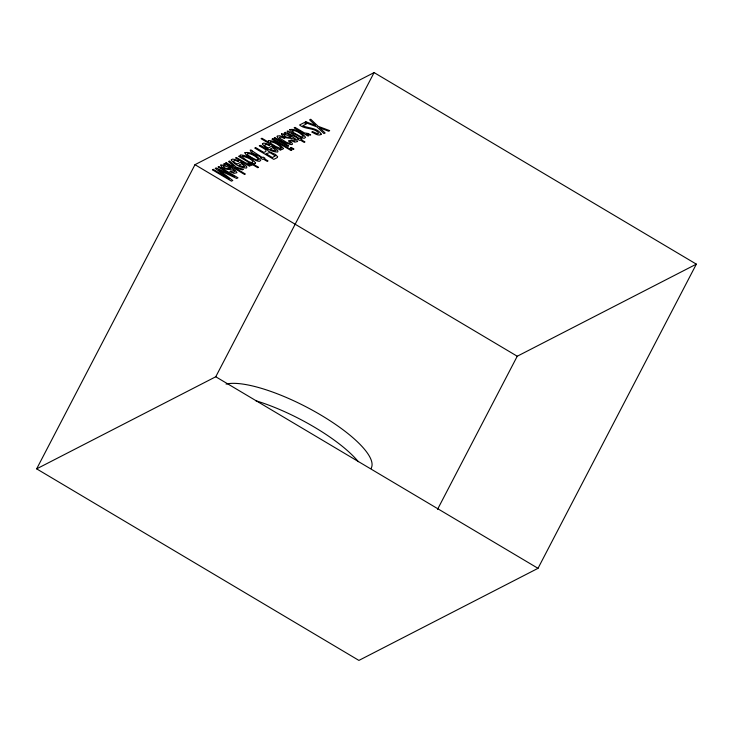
<?xml version="1.0" encoding="UTF-8"?>
<svg xmlns="http://www.w3.org/2000/svg" width="733" height="733" viewBox="0 0 733 733"><rect width="100%" height="100%" fill="white"/><g stroke="black" fill="none" stroke-linecap="round" stroke-linejoin="round"><path stroke-width="1.1" d="M36.65 468.854L194.987 164.678L374.096 72.585L696.35 264.146L538.013 568.322L358.904 660.415L36.65 468.854L215.759 376.762L374.096 72.585M437.546 509.343L517.241 356.238L696.35 264.146M257.75 159.986L258.465 159.208C251.996 151.758 238.674 151.456 255.46 159.464A3.766 1.063 27.5 0 0 257.75 159.996M194.987 164.678L517.241 356.238M215.759 376.762L538.013 568.322M255.799 400.731A85.871 24.244 27.5 0 1 358.327 461.68M226.085 384.101A85.871 24.244 27.5 0 1 318.855 413.87A85.871 24.244 27.5 0 1 370.98 468.57M292.036 130.648L294.08 132.985L300.319 136.402A3.766 1.063 27.5 0 0 302.61 136.924L303.315 136.146C300.457 133.516 296.05 129.796 292.036 130.648M283.506 148.542L282.452 149.376L279.401 148.671L281.243 149.77L280.427 150.183L261.058 138.674L261.892 138.244L268.993 142.459L268.15 141.414L268.397 140.516C274.023 140.608 279.997 144.254 283.506 148.542M277.211 136.191L277.175 136.631C277.954 141.222 300.594 149.578 289.297 140.516L288.49 140.938L290.286 142.376L290.286 143.32L286.96 142.605L280.052 138.4A3.39 0.962 27.5 0 1 279.392 137.254L281.325 137.144L284.175 138.372L284.99 137.96L282.352 136.659A5.644 1.594 27.5 0 0 279.392 135.733L277.211 136.191M275.132 155.817L272.511 157.595L265.997 153.719L269.881 152.528L275.132 155.817M231.362 159.666L231.307 160.087C234.688 164.549 240.864 168.104 246.526 168.031L246.856 167.097L245.812 165.64L240.708 162.149L237.071 164.027C231.555 161.608 233.561 158.85 237.978 161.517L238.793 161.095L234.926 159.482L232.581 159.134L231.362 159.666M262.496 143.659L262.441 144.08C265.822 148.542 271.998 152.088 277.66 152.024L277.99 151.09L276.946 149.633L271.842 146.142L268.205 148.011C262.68 145.592 264.695 142.834 269.103 145.51L269.927 145.088L266.061 143.476L263.715 143.127L262.496 143.659M255.57 162.946L254.617 163.789L251.648 163.184L258.566 167.298L257.75 167.71L238.628 156.349L239.398 155.946L241.175 157.009L240.213 155.891L240.406 154.938C246.022 155.094 252.079 158.621 255.57 162.946M244.987 152.647L245.152 153.637L247.488 155.9L256.486 160.71A6.789 1.915 27.5 0 0 259.629 161.251L260.71 160.344C257.365 155.982 250.558 151.429 244.987 152.647M289.847 129.585L290.002 130.575L292.339 132.829L301.345 137.648A6.789 1.915 27.5 0 0 304.488 138.189L305.56 137.282C302.225 132.92 295.417 128.367 289.847 129.585M277.605 156.725L276.964 157.769L273.812 159.382L254.745 148.057L255.67 147.58L263.843 152.437C270.358 150.448 261.021 147.516 259.271 145.73L260.829 145.4L267.142 149.669L268.553 151.346L275.516 154.489L277.605 156.725M220.835 165.053C222.878 171.348 231.005 167.866 234.743 171.339L233.607 172.246L230.675 171.137L229.896 171.531L234.065 173.355L236.961 172.722L235.412 170.542L224.619 163.477L223.657 163.954L225.187 165.301L220.835 165.053M281.518 133.855C283.561 140.14 291.688 136.659 295.426 140.131L294.29 141.038L291.358 139.93L290.58 140.333L294.758 142.147L297.644 141.515L296.095 139.334L285.311 132.27L284.34 132.746L285.87 134.093L281.518 133.855M321.182 134.084L321.054 134.515C317.985 136.237 314.484 133.25 311.736 132.041L312.588 131.61L317.307 133.681L318.763 133.168C314.164 127.267 305.148 129.787 299.586 124.995L304.149 122.658L306.348 123.969L302.729 125.829C308.795 128.403 317.343 127.725 321.182 134.084M252.564 151.181L262.249 157.485L263.046 157.082L264.952 158.218L264.155 158.621L268.04 160.93L267.197 161.361L263.312 159.061L262.643 159.4L260.737 158.273L261.406 157.925C259.006 154.965 250.842 153.967 250.2 150.155L251.053 149.953L252.564 151.181M289.498 132.187L299.183 138.5L299.98 138.088L301.886 139.224L301.089 139.627L304.974 141.936L304.131 142.367L300.246 140.067L299.577 140.406L297.671 139.279L298.34 138.931C295.94 135.972 287.776 134.982 287.134 131.161L287.987 130.96L289.498 132.187M223.272 165.924C223.666 168.737 228.009 168.847 230.373 168.425L226.46 166.299L223.272 165.924M283.955 134.716C284.349 137.529 288.701 137.648 291.056 137.227L287.153 135.092L283.955 134.716M249.641 163.624L245.857 163.028L236.383 157.494L235.55 157.925L249.449 166.189L250.237 165.777L247.836 164.348L252.106 165.09L249.641 163.624M308.217 133.507L304.433 132.911L294.959 127.377L294.125 127.808L308.025 136.063L308.813 135.66L306.412 134.231L310.682 134.973L308.217 133.507M281.197 147.8L279.603 148.112L275.727 146.453L271.292 143.677L270.138 142.477L270.33 141.79C274.362 142.065 278.778 144.676 281.197 147.8M242.421 156.193L242.238 156.926C254.406 167.82 258.098 159.886 242.421 156.193M244.703 166.593L243.026 166.849L238.949 165.117L241.707 163.697L244.703 166.593M275.837 150.586L274.16 150.842L270.083 149.101L272.841 147.69L275.837 150.586M213.285 169.378L212.405 169.827L231.463 181.161L232.782 180.483L218.626 169.891L236.686 178.476L237.987 177.807L218.929 166.473L218.049 166.922L234.148 176.47L216.125 167.912L215.218 168.379L229.337 178.944L213.285 169.378M226.286 162.689L225.48 163.102L244.547 174.436L245.344 174.023L234.276 167.445L242.321 169.854L243.393 169.305L236.283 167.188L229.603 160.985L228.531 161.535L233.992 166.492L231.5 165.795L226.286 162.689M272.795 138.775L271.961 139.206L291.028 150.531L291.862 150.1L272.795 138.775M274.902 137.694L274.05 138.134L287.886 146.353L288.729 145.913L274.902 137.694M305.881 121.76L304.763 122.338L316.977 126.891L323.977 133.589L325.131 132.994L319.579 127.762L328.595 131.216L329.694 130.648L318.122 126.305L310.746 119.259L309.601 119.855L315.602 125.453L305.881 121.76M291.313 147.452L290.46 147.883L293.108 149.459L293.96 149.028L291.313 147.452"/></g></svg>
